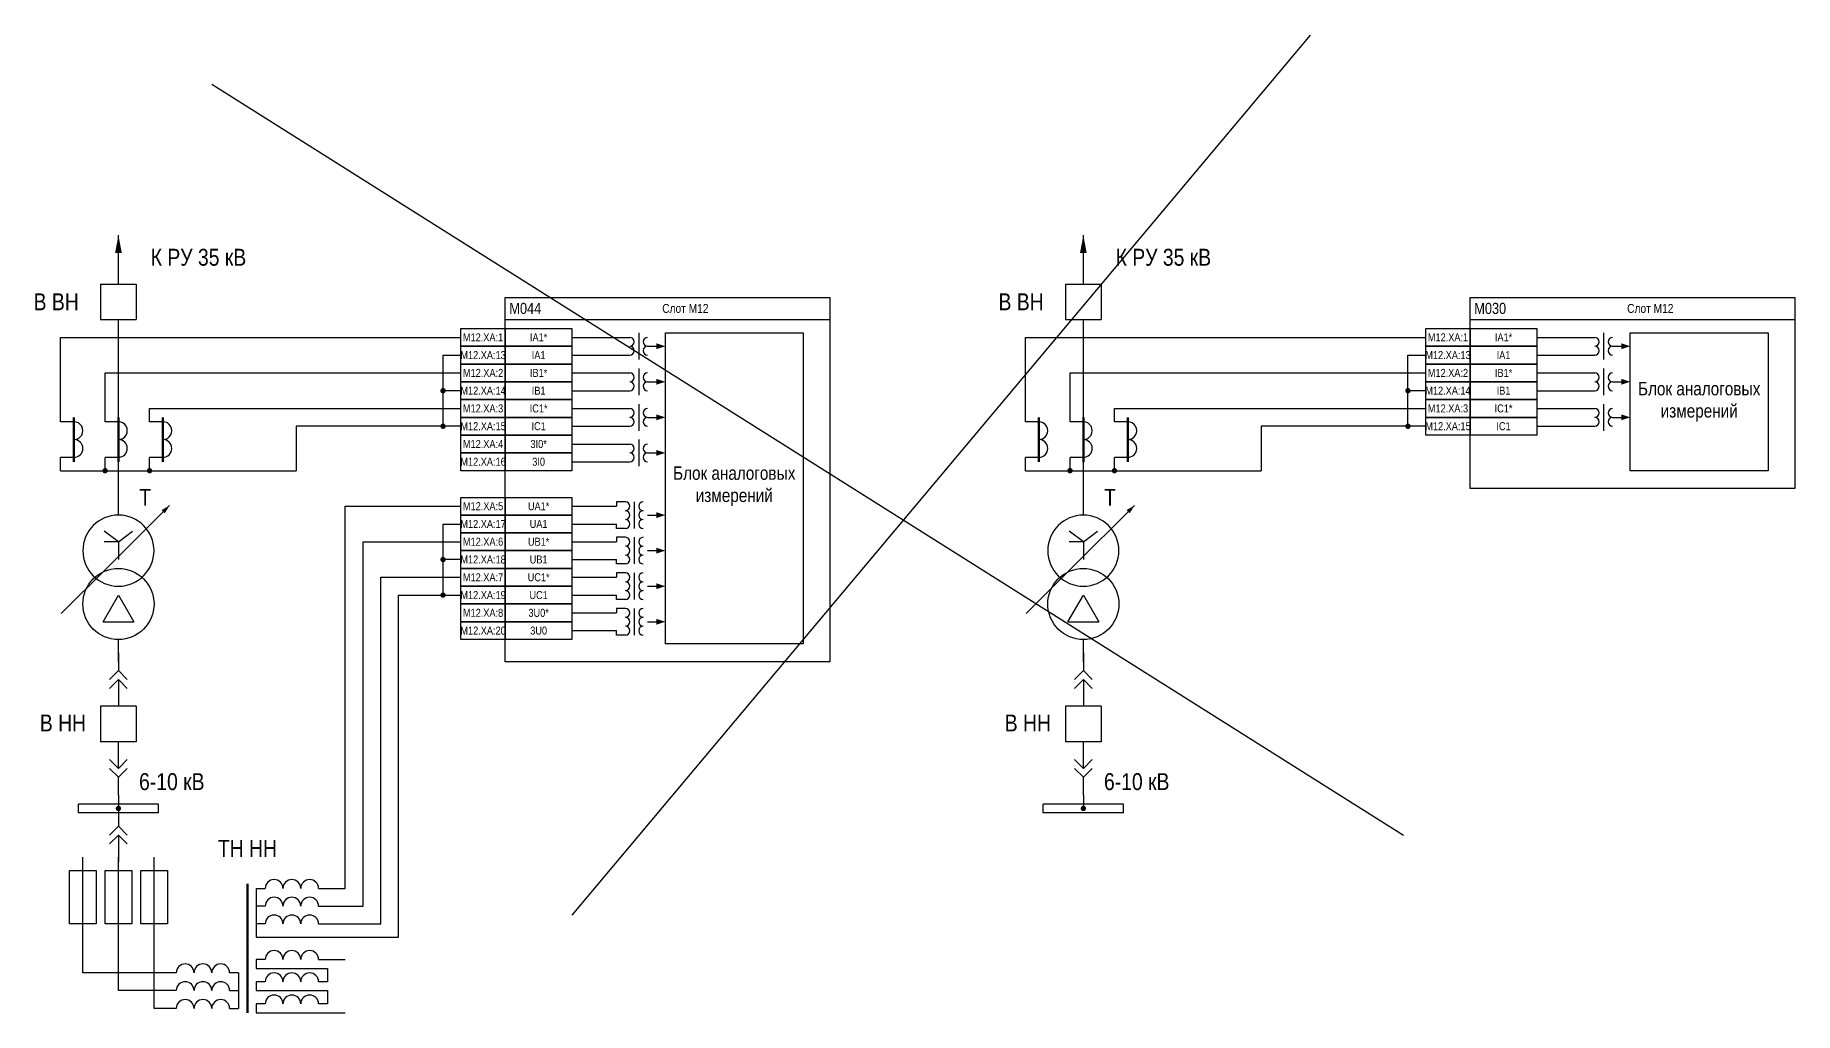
# Model space of a CAD drawing. Header units: millimetres. Extents: x 1491 to 6632, y -558 to 938.
# Drawn here: x 6236.3 to 6632, y 306 to 526 of the extents above; entities that cross this region are included whole.
import ezdxf
from ezdxf.enums import TextEntityAlignment as Align

# ---------------------------------------------------------------- set-up
doc = ezdxf.new("R2010")
doc.units = ezdxf.units.MM
for name, color, linetype, lineweight in [('_ОРЗ_0.3', 7, 'Continuous', 30), ('TEXT', 7, 'Continuous', 25), ('Толстая', 7, 'Continuous', 53), ('Тонкая', 7, 'Continuous', 13)]:
    doc.layers.add(name, color=color, linetype=linetype, lineweight=lineweight)
doc.layers.add('Основная', color=7, linetype='Continuous')
doc.styles.add('1.8_Gost_RD', font='ARIALN.TTF', dxfattribs={"height": 1.8})
doc.styles.add('2.5_Gost_RD', font='ARIALN.TTF', dxfattribs={"height": 2.5})
doc.styles.add('2.5_ISOCPEUR', font='isocpeur.ttf', dxfattribs={"width": 0.9, "height": 2.5})
doc.styles.add('Narrow', font='ARIALN.TTF')
doc.styles.add('Вывод', font='ARIALN.TTF', dxfattribs={"height": 2.5})
doc.styles.add('Компонент', font='ARIALN.TTF', dxfattribs={"height": 3.5})

# ---------------------------------------------------------------- blocks, each defined once
blk = doc.blocks.new('*U212')
at = {"layer": 'Основная', "ltscale": 0.25}
for p, q in [((2, 2), (0, 0)), ((0, 0), (2, -2))]:
    blk.add_line(p, q, dxfattribs=at)
blk = doc.blocks.new('*U203')
at = {"layer": 'Основная', "color": 0}
for p, q in [((0, 6), (0, 2)), ((0, 0), (0, -6))]:
    blk.add_line(p, q, dxfattribs=at)
at = {"ltscale": 0.25, "xscale": -1, "rotation": 90}
for p in [(0, 2), (0, 0)]:
    blk.add_blockref('*U212', p, dxfattribs=at)
at = {"layer": 'Основная'}
for tag, height, style, p in [('ОУ2', 3.5, 'Компонент', (-5, 6)), ('В2', 2.5, 'Вывод', (3, 6)), ('ОУ1', 3.5, 'Компонент', (-5, -6)), ('В1', 2.5, 'Вывод', (3, -6))]:
    blk.add_attdef(tag, text='', height=height, dxfattribs=dict(at, style=style)).set_placement(p, align=Align.MIDDLE_CENTER)
blk = doc.blocks.new('*U204')
at = {"layer": 'Основная'}
for p, q in [((0, 0), (-8, 0)), ((-8, -8), (-8, 0)), ((0, -8), (0, 0)), ((0, -8), (-8, -8))]:
    blk.add_line(p, q, dxfattribs=at)
at = {"layer": 'Основная', "style": '2.5_ISOCPEUR'}
blk.add_attdef('ОУ', text='', height=2.5, dxfattribs=at).set_placement((-15, -3), align=Align.MIDDLE_CENTER)
blk = doc.blocks.new('*U205')
at = {"layer": 'Основная', "color": 0}
for p, q in [((0, 0), (0, 6)), ((0, -6), (0, -2))]:
    blk.add_line(p, q, dxfattribs=at)
at = {"ltscale": 0.25, "rotation": 89.99999999999999}
for p in [(0, 0), (0, -2)]:
    blk.add_blockref('*U212', p, dxfattribs=at)
at = {"layer": 'Основная'}
for tag, height, style, p in [('ОУ1', 3.5, 'Компонент', (-5, 6)), ('В1', 2.5, 'Вывод', (3, 6)), ('ОУ2', 3.5, 'Компонент', (-5, -6)), ('В2', 2.5, 'Вывод', (3, -6))]:
    blk.add_attdef(tag, text='', height=height, dxfattribs=dict(at, style=style)).set_placement(p, align=Align.MIDDLE_CENTER)
blk = doc.blocks.new('*U198')
at = {"layer": 'Основная'}
for p, q in [((0, 0), (-8, 0)), ((-8, -8), (-8, 0)), ((0, -8), (0, 0)), ((0, -8), (-8, -8))]:
    blk.add_line(p, q, dxfattribs=at)
at = {"layer": 'Основная', "style": '2.5_ISOCPEUR'}
blk.add_attdef('ОУ', text='', height=2.5, dxfattribs=at).set_placement((-15, -3), align=Align.MIDDLE_CENTER)
blk = doc.blocks.new('*U199')
at = {"ltscale": 0.25}
for p, q in [((0, 4), (3, 4)), ((3, 7), (3, 4)), ((0, -4), (3, -4)), ((3, -4), (3, -7))]:
    blk.add_line(p, q, dxfattribs=at)
for centre, major_axis, start_param, end_param in [((0, 2), (0, -2), 3.141593, 6.283185), ((0, -2), (-2, 0), 4.712389, 7.853982)]:
    blk.add_ellipse(centre, major_axis=major_axis, ratio=1, start_param=start_param, end_param=end_param, dxfattribs=at)
at = {"layer": 'Основная', "color": 0, "lineweight": 50}
blk.add_line((0, -5), (0, 5), dxfattribs=at)
at = {"layer": 'Основная', "style": '2.5_ISOCPEUR'}
for tag, p in [('В1', (5, 6)), ('ОУ', (-6, 0)), ('В2', (5, -6))]:
    blk.add_attdef(tag, text='', height=2.5, dxfattribs=at).set_placement(p, align=Align.MIDDLE_CENTER)
blk = doc.blocks.new('*U200')
at = {"layer": 'Основная', "color": 0}
for p, q in [((0, 0), (18, 0)), ((0, -2), (0, 0)), ((18, -2), (18, 0)), ((0, -2), (18, -2))]:
    blk.add_line(p, q, dxfattribs=at)
at = {"layer": 'Основная', "style": '2.5_ISOCPEUR'}
blk.add_attdef('ОШ', text='', height=2.5, dxfattribs=at).set_placement((6, 4), align=Align.MIDDLE_CENTER)
blk = doc.blocks.new('*U201')
at = {"ltscale": 0.25}
for p, q in [((0, 4), (3, 4)), ((3, 7), (3, 4)), ((0, -4), (3, -4)), ((3, -4), (3, -7))]:
    blk.add_line(p, q, dxfattribs=at)
for centre, major_axis, start_param, end_param in [((0, 2), (0, -2), 3.141593, 6.283185), ((0, -2), (-2, 0), 4.712389, 7.853982)]:
    blk.add_ellipse(centre, major_axis=major_axis, ratio=1, start_param=start_param, end_param=end_param, dxfattribs=at)
at = {"layer": 'Основная', "color": 0, "lineweight": 50}
blk.add_line((0, -5), (0, 5), dxfattribs=at)
at = {"layer": 'Основная', "style": '2.5_ISOCPEUR'}
for tag, p in [('В1', (5, 6)), ('ОУ', (-6, 0)), ('В2', (5, -6))]:
    blk.add_attdef(tag, text='', height=2.5, dxfattribs=at).set_placement(p, align=Align.MIDDLE_CENTER)
blk = doc.blocks.new('*U202')
at = {"ltscale": 0.25}
for p, q in [((0, 4), (3, 4)), ((3, 7), (3, 4)), ((0, -4), (3, -4)), ((3, -4), (3, -7))]:
    blk.add_line(p, q, dxfattribs=at)
for centre, major_axis, start_param, end_param in [((0, 2), (0, -2), 3.141593, 6.283185), ((0, -2), (-2, 0), 4.712389, 7.853982)]:
    blk.add_ellipse(centre, major_axis=major_axis, ratio=1, start_param=start_param, end_param=end_param, dxfattribs=at)
at = {"layer": 'Основная', "color": 0, "lineweight": 50}
blk.add_line((0, -5), (0, 5), dxfattribs=at)
at = {"layer": 'Основная', "style": '2.5_ISOCPEUR'}
for tag, p in [('В1', (5, 6)), ('ОУ', (-6, 0)), ('В2', (5, -6))]:
    blk.add_attdef(tag, text='', height=2.5, dxfattribs=at).set_placement(p, align=Align.MIDDLE_CENTER)
blk = doc.blocks.new('*U113')
at = {"ltscale": 0.25}
blk.add_line((0, 0), (3, 0), dxfattribs=at)
blk.add_lwpolyline([(2, 0, 1.3, 0, 0), (4, 0, 0, 0, 0)], format="xyseb", dxfattribs=at)
blk = doc.blocks.new('*U206')
at = {"ltscale": 0.35}
for centre in [(-4, 0), (0, 0), (4, 0)]:
    blk.add_arc(centre, 2, 0, 180, dxfattribs=at)
for tag, height, style, p in [('ОУ', 3.5, 'Компонент', (0, 8)), ('В1', 2.5, 'Вывод', (-6, -2)), ('В2', 2.5, 'Вывод', (6, -2))]:
    blk.add_attdef(tag, text='', height=height, dxfattribs=dict(at, style=style)).set_placement(p, align=Align.MIDDLE_CENTER)
blk = doc.blocks.new('*U197')
at = {"layer": 'Основная', "color": 0}
for p, q in [((0, 0), (0, 6)), ((0, -6), (0, -2))]:
    blk.add_line(p, q, dxfattribs=at)
at = {"ltscale": 0.25, "rotation": 89.99999999999999}
for p in [(0, 0), (0, -2)]:
    blk.add_blockref('*U212', p, dxfattribs=at)
at = {"layer": 'Основная'}
for tag, height, style, p in [('ОУ1', 3.5, 'Компонент', (-5, 6)), ('В1', 2.5, 'Вывод', (3, 6)), ('ОУ2', 3.5, 'Компонент', (-5, -6)), ('В2', 2.5, 'Вывод', (3, -6))]:
    blk.add_attdef(tag, text='', height=height, dxfattribs=dict(at, style=style)).set_placement(p, align=Align.MIDDLE_CENTER)
blk = doc.blocks.new('*U195')
at = {"ltscale": 0.25}
for p, q in [((-3.46, -4), (0, 2)), ((0, 2), (3.46, -4)), ((-3.46, -4), (3.46, -4))]:
    blk.add_line(p, q, dxfattribs=at)
blk.add_circle((0, 0), 8, dxfattribs=at)
at = {"layer": 'Основная', "style": 'Компонент'}
blk.add_attdef('ОУ', text='', height=3.5, dxfattribs=at).set_placement((17, 0), align=Align.MIDDLE_CENTER)
blk = doc.blocks.new('*U196')
at = {"ltscale": 0.25}
for p, q in [((0, 0), (-20, 0)), ((14.44, 0), (0, 0))]:
    blk.add_line(p, q, dxfattribs=at)
blk.add_lwpolyline([(-18, 0, 1, 0, 0), (-20, 0, 0, 0, 0)], format="xyseb", dxfattribs=at)
at = {"layer": 'Основная', "style": '2.5_ISOCPEUR'}
blk.add_attdef('ОС', text='', height=2.5, dxfattribs=at).set_placement((3, 2), align=Align.MIDDLE_CENTER)
blk = doc.blocks.new('*U194')
at = {"ltscale": 0.25}
for q in [(-3.2, 4.4), (3.2, 4.4), (0, -2), (3.21, 2)]:
    blk.add_line((0, 2), q, dxfattribs=at)
blk.add_circle((0, 0), 8, dxfattribs=at)
at = {"layer": 'Основная', "style": 'Компонент'}
blk.add_attdef('ОУ', text='', height=3.5, dxfattribs=at).set_placement((-17, 0), align=Align.MIDDLE_CENTER)

msp = doc.modelspace()

# ---------------------------------------------------------------- linework, layer by layer
at = {"ltscale": 100}
for p, q in [((6523, 526), (6357, 328)), ((6276, 515), (6544, 346)), ((6242, 442), (6242, 458)), ((6242, 458), (6332, 458)), ((6357, 458), (6370, 458)), ((6372, 459), (6372, 453)), ((6459, 442), (6459, 458)), ((6459, 458), (6549, 458)), ((6574, 458), (6587, 458)), ((6589, 459), (6589, 453)), ((6328, 438), (6328, 454)), ((6328, 454), (6332, 454)), ((6357, 454), (6370, 454)), ((6545, 438), (6545, 454)), ((6545, 454), (6549, 454)), ((6574, 454), (6587, 454)), ((6252, 442), (6252, 450)), ((6252, 450), (6332, 450)), ((6357, 450), (6370, 450)), ((6372, 451), (6372, 445)), ((6469, 442), (6469, 450)), ((6469, 450), (6549, 450)), ((6574, 450), (6587, 450)), ((6589, 451), (6589, 445)), ((6332, 446), (6328, 446)), ((6357, 446), (6370, 446)), ((6549, 446), (6545, 446)), ((6574, 446), (6587, 446)), ((6357, 442), (6370, 442)), ((6372, 443), (6372, 437)), ((6574, 442), (6587, 442)), ((6589, 443), (6589, 437)), ((6332, 438), (6295, 438)), ((6295, 438), (6295, 428)), ((6357, 438), (6370, 438)), ((6549, 438), (6512, 438)), ((6512, 438), (6512, 428)), ((6574, 438), (6587, 438)), ((6357, 434), (6370, 434)), ((6372, 435), (6372, 429)), ((6242, 428), (6262, 428)), ((6262, 428), (6295, 428)), ((6357, 430), (6370, 430)), ((6459, 428), (6479, 428)), ((6479, 428), (6512, 428)), ((6357, 420), (6367, 420)), ((6369, 421), (6367, 421)), ((6367, 421), (6367, 420)), ((6371, 421), (6371, 415)), ((6328, 400), (6328, 416)), ((6328, 416), (6332, 416)), ((6357, 416), (6367, 416)), ((6367, 415), (6367, 416)), ((6357, 412), (6367, 412)), ((6369, 415), (6367, 415)), ((6369, 413), (6367, 413)), ((6367, 413), (6367, 412)), ((6371, 413), (6371, 407)), ((6332, 408), (6328, 408)), ((6357, 408), (6367, 408)), ((6367, 407), (6367, 408)), ((6357, 404), (6367, 404)), ((6369, 407), (6367, 407)), ((6369, 405), (6367, 405)), ((6367, 405), (6367, 404)), ((6371, 405), (6371, 399)), ((6357, 400), (6367, 400)), ((6367, 399), (6367, 400)), ((6357, 396), (6367, 396)), ((6369, 399), (6367, 399)), ((6369, 397), (6367, 397)), ((6367, 397), (6367, 396)), ((6371, 397), (6371, 391)), ((6357, 392), (6367, 392)), ((6367, 391), (6367, 392)), ((6255, 387), (6255, 390)), ((6369, 391), (6367, 391)), ((6472, 387), (6472, 390)), ((6286, 334), (6288, 334)), ((6288, 330), (6286, 330)), ((6288, 326), (6286, 326)), ((6288, 318), (6286, 318)), ((6286, 318), (6286, 316)), ((6300, 318), (6306, 318)), ((6282, 315), (6280, 315)), ((6282, 315), (6282, 307)), ((6286, 316), (6302, 316)), ((6287, 313), (6286, 313)), ((6286, 313), (6286, 311)), ((6288, 313), (6287, 313)), ((6302, 313), (6300, 313)), ((6302, 316), (6302, 313)), ((6280, 311), (6282, 311)), ((6286, 311), (6302, 311)), ((6302, 311), (6302, 308)), ((6280, 307), (6282, 307)), ((6288, 308), (6286, 308)), ((6286, 308), (6286, 306)), ((6302, 308), (6300, 308))]:
    msp.add_line(p, q, dxfattribs=at)
for p, q in [((6255, 470), (6255, 481)), ((6472, 470), (6472, 481)), ((6262, 442), (6332, 442)), ((6479, 442), (6549, 442))]:
    msp.add_line(p, q)
for points in [[(6255, 418), (6255, 462)], [(6472, 418), (6472, 462)], [(6255, 385), (6255, 387)], [(6472, 385), (6472, 387)], [(6255, 355), (6255, 352)], [(6472, 355), (6472, 352)], [(6247, 322), (6247, 341)], [(6255, 322), (6255, 341)], [(6263, 322), (6263, 341)]]:
    msp.add_lwpolyline(points)
for points in [[(6332, 460), (6342, 460), (6342, 456), (6332, 456)], [(6342, 460), (6357, 460), (6357, 456), (6342, 456)], [(6549, 460), (6559, 460), (6559, 456), (6549, 456)], [(6559, 460), (6574, 460), (6574, 456), (6559, 456)], [(6332, 456), (6342, 456), (6342, 452), (6332, 452)], [(6342, 456), (6357, 456), (6357, 452), (6342, 452)], [(6378, 459), (6409, 459), (6409, 389), (6378, 389)], [(6549, 456), (6559, 456), (6559, 452), (6549, 452)], [(6559, 456), (6574, 456), (6574, 452), (6559, 452)], [(6595, 459), (6626, 459), (6626, 428), (6595, 428)], [(6332, 452), (6342, 452), (6342, 448), (6332, 448)], [(6342, 452), (6357, 452), (6357, 448), (6342, 448)], [(6549, 452), (6559, 452), (6559, 448), (6549, 448)], [(6559, 452), (6574, 452), (6574, 448), (6559, 448)], [(6332, 448), (6342, 448), (6342, 444), (6332, 444)], [(6342, 448), (6357, 448), (6357, 444), (6342, 444)], [(6549, 448), (6559, 448), (6559, 444), (6549, 444)], [(6559, 448), (6574, 448), (6574, 444), (6559, 444)], [(6332, 444), (6342, 444), (6342, 440), (6332, 440)], [(6342, 444), (6357, 444), (6357, 440), (6342, 440)], [(6549, 444), (6559, 444), (6559, 440), (6549, 440)], [(6559, 444), (6574, 444), (6574, 440), (6559, 440)], [(6332, 440), (6342, 440), (6342, 436), (6332, 436)], [(6342, 440), (6357, 440), (6357, 436), (6342, 436)], [(6549, 440), (6559, 440), (6559, 436), (6549, 436)], [(6559, 440), (6574, 440), (6574, 436), (6559, 436)], [(6332, 436), (6342, 436), (6342, 432), (6332, 432)], [(6342, 436), (6357, 436), (6357, 432), (6342, 432)], [(6332, 432), (6342, 432), (6342, 428), (6332, 428)], [(6342, 432), (6357, 432), (6357, 428), (6342, 428)], [(6332, 422), (6342, 422), (6342, 418), (6332, 418)], [(6342, 422), (6357, 422), (6357, 418), (6342, 418)], [(6332, 418), (6342, 418), (6342, 414), (6332, 414)], [(6342, 418), (6357, 418), (6357, 414), (6342, 414)], [(6332, 414), (6342, 414), (6342, 410), (6332, 410)], [(6342, 414), (6357, 414), (6357, 410), (6342, 410)], [(6332, 410), (6342, 410), (6342, 406), (6332, 406)], [(6342, 410), (6357, 410), (6357, 406), (6342, 406)], [(6332, 406), (6342, 406), (6342, 402), (6332, 402)], [(6342, 406), (6357, 406), (6357, 402), (6342, 402)], [(6332, 402), (6342, 402), (6342, 398), (6332, 398)], [(6342, 402), (6357, 402), (6357, 398), (6342, 398)], [(6332, 398), (6342, 398), (6342, 394), (6332, 394)], [(6342, 398), (6357, 398), (6357, 394), (6342, 394)], [(6332, 394), (6342, 394), (6342, 390), (6332, 390)], [(6342, 394), (6357, 394), (6357, 390), (6342, 390)]]:
    msp.add_lwpolyline(points, close=True, dxfattribs=at)
for points in [[(6342, 462), (6415, 462)], [(6559, 462), (6632, 462)], [(6300, 334), (6306, 334), (6306, 420), (6332, 420)], [(6300, 330), (6310, 330), (6310, 412), (6332, 412)], [(6300, 326), (6314, 326), (6314, 404), (6332, 404)], [(6286, 334), (6286, 323), (6318, 323), (6318, 400), (6332, 400)], [(6268, 315), (6247, 315), (6247, 322)], [(6268, 311), (6255, 311), (6255, 324)], [(6268, 307), (6263, 307), (6263, 324)], [(6286, 306), (6306, 306)]]:
    msp.add_lwpolyline(points, dxfattribs=at)
at = {"ltscale": 0.25, "const_width": 0.6}
for points in [[(6327.7, 446, -1), (6328.3, 446, -1)], [(6327.7, 445.99, 1), (6328.3, 445.99, 1)], [(6544.7, 446, -1), (6545.3, 446, -1)], [(6544.7, 445.99, 1), (6545.3, 445.99, 1)], [(6327.7, 438, -1), (6328.3, 438, -1)], [(6327.7, 437.99, 1), (6328.3, 437.99, 1)], [(6544.7, 438, -1), (6545.3, 438, -1)], [(6544.7, 437.99, 1), (6545.3, 437.99, 1)], [(6251.7, 428, -1), (6252.3, 428, -1)], [(6251.7, 427.99, 1), (6252.3, 427.99, 1)], [(6261.7, 428, -1), (6262.3, 428, -1)], [(6261.7, 427.99, 1), (6262.3, 427.99, 1)], [(6468.7, 428, -1), (6469.3, 428, -1)], [(6468.7, 427.99, 1), (6469.3, 427.99, 1)], [(6478.7, 428, -1), (6479.3, 428, -1)], [(6478.7, 427.99, 1), (6479.3, 427.99, 1)], [(6327.7, 408, -1), (6328.3, 408, -1)], [(6327.7, 407.99, 1), (6328.3, 407.99, 1)], [(6327.7, 400, -1), (6328.3, 400, -1)], [(6327.7, 399.99, 1), (6328.3, 399.99, 1)], [(6254.7, 352, -1), (6255.3, 352, -1)], [(6254.7, 351.99, 1), (6255.3, 351.99, 1)], [(6471.7, 352, -1), (6472.3, 352, -1)], [(6471.7, 351.99, 1), (6472.3, 351.99, 1)]]:
    msp.add_lwpolyline(points, format="xyb", close=True, dxfattribs=at)
for points in [[(6244, 338), (6250, 338), (6250, 326), (6244, 326)], [(6252, 338), (6258, 338), (6258, 326), (6252, 326)], [(6260, 338), (6266, 338), (6266, 326), (6260, 326)]]:
    msp.add_lwpolyline(points, close=True)
at = {"ltscale": 100}
for centre, start, end in [((6370, 457), 270, 90), ((6370, 455), 270, 90), ((6374, 457), 90, 270), ((6374, 455), 90, 270), ((6587, 457), 270, 90), ((6587, 455), 270, 90), ((6591, 457), 90, 270), ((6591, 455), 90, 270), ((6370, 449), 270, 90), ((6370, 447), 270, 90), ((6374, 449), 90, 270), ((6374, 447), 90, 270), ((6587, 449), 270, 90), ((6587, 447), 270, 90), ((6591, 449), 90, 270), ((6591, 447), 90, 270), ((6370, 441), 270, 90), ((6370, 439), 270, 90), ((6374, 441), 90, 270), ((6374, 439), 90, 270), ((6587, 441), 270, 90), ((6587, 439), 270, 90), ((6591, 441), 90, 270), ((6591, 439), 90, 270), ((6370, 433), 270, 90), ((6370, 431), 270, 90), ((6374, 433), 90, 270), ((6374, 431), 90, 270), ((6369, 420), 270, 90), ((6373, 420), 90, 270), ((6369, 418), 270, 90), ((6369, 416), 270, 90), ((6373, 418), 90, 270), ((6373, 416), 90, 270), ((6369, 412), 270, 90), ((6373, 412), 90, 270), ((6369, 410), 270, 90), ((6369, 408), 270, 90), ((6373, 410), 90, 270), ((6373, 408), 90, 270), ((6369, 404), 270, 90), ((6373, 404), 90, 270), ((6369, 402), 270, 90), ((6369, 400), 270, 90), ((6373, 402), 90, 270), ((6373, 400), 90, 270), ((6369, 396), 270, 90), ((6373, 396), 90, 270), ((6369, 394), 270, 90), ((6369, 392), 270, 90), ((6373, 394), 90, 270), ((6373, 392), 90, 270)]:
    msp.add_arc(centre, 1, start, end, dxfattribs=at)
at = {"layer": '_ОРЗ_0.3', "ltscale": 100}
for points in [[(6342, 467), (6415, 467), (6415, 385), (6342, 385)], [(6559, 467), (6632, 467), (6632, 424), (6559, 424)]]:
    msp.add_lwpolyline(points, close=True, dxfattribs=at)
at = {"layer": 'Толстая', "ltscale": 100}
msp.add_line((6284, 335), (6284, 306), dxfattribs=at)
at = {"layer": 'Тонкая', "ltscale": 0.3}
for points in [[(6255, 481, 0, 1.5, 0), (6255, 477, 0, 0, 0)], [(6472, 481, 0, 1.5, 0), (6472, 477, 0, 0, 0)]]:
    msp.add_lwpolyline(points, format="xyseb", dxfattribs=at)

# ---------------------------------------------------------------- block references
at = {"ltscale": 0.35, "rotation": 180}
for p in [(6251, 462), (6468, 462)]:
    msp.add_blockref('*U198', p, dxfattribs=at)
at = {"ltscale": 0.35}
for name, p in [('*U113', (6374, 456)), ('*U113', (6591, 456)), ('*U113', (6374, 448)), ('*U113', (6591, 448)), ('*U113', (6374, 440)), ('*U113', (6591, 440)), ('*U113', (6374, 432)), ('*U113', (6374, 418)), ('*U113', (6374, 410)), ('*U195', (6255, 398)), ('*U195', (6472, 398)), ('*U113', (6374, 402)), ('*U113', (6374, 394)), ('*U206', (6294, 334)), ('*U206', (6294, 330)), ('*U206', (6294, 326)), ('*U206', (6274, 315)), ('*U206', (6294, 318)), ('*U206', (6274, 311)), ('*U206', (6294, 313)), ('*U206', (6274, 307)), ('*U206', (6294, 308))]:
    msp.add_blockref(name, p, dxfattribs=at)
at = {"ltscale": 0.25}
for name, p, rotation in [('*U201', (6245, 435), 180), ('*U199', (6255, 435), 180), ('*U202', (6265, 435), 180), ('*U201', (6462, 435), 180), ('*U199', (6472, 435), 180), ('*U202', (6482, 435), 180), ('*U196', (6252.36, 406.05), 224.9999999999999), ('*U196', (6469.36, 406.05), 224.9999999999999)]:
    msp.add_blockref(name, p, dxfattribs=dict(at, rotation=rotation))
at = {"ltscale": 0.35, "xscale": -1}
for p in [(6255, 410), (6472, 410)]:
    msp.add_blockref('*U194', p, dxfattribs=at)
at = {"ltscale": 0.25, "xscale": -1, "rotation": 180}
for name, p in [('*U205', (6255, 381)), ('*U205', (6472, 381)), ('*U204', (6259, 367)), ('*U204', (6476, 367)), ('*U203', (6255, 361)), ('*U203', (6472, 361)), ('*U197', (6255, 346))]:
    msp.add_blockref(name, p, dxfattribs=at)
at = {"ltscale": 0.25, "xscale": -1}
for p in [(6264, 352.99), (6481, 352.99)]:
    msp.add_blockref('*U200', p, dxfattribs=at)

# ---------------------------------------------------------------- texts
at = {"char_height": 3.8, "width": 53.3807, "attachment_point": 5, "style": 'Narrow'}
for s, insert in [('\\pxi-3,l3,t3;К РУ 35 кВ', (6273, 476)), ('\\pxi-3,l3,t3;К РУ 35 кВ', (6490, 476)), ('\\pxi-3,l3,t3;В ВН', (6241, 466)), ('\\pxi-3,l3,t3;В ВН', (6458, 466)), ('\\pxi-3,l3,t3;Т', (6261, 422)), ('\\pxi-3,l3,t3;Т', (6478, 422)), ('\\pxi-3,l3,t3;В НН', (6242.52, 371.22)), ('\\pxi-3,l3,t3;В НН', (6459.52, 371.22)), ('\\pxi-3,l3,t3;6-10 кВ', (6267, 358)), ('\\pxi-3,l3,t3;6-10 кВ', (6484, 358)), ('\\pxi-3,l3,t3;ТН НН', (6284, 343))]:
    msp.add_mtext(s, dxfattribs=dict(at, insert=insert))
at = {"ltscale": 100, "attachment_point": 5}
for s, insert, char_height, width, style in [('М044', (6346.5, 464.5), 2.5, 11, '2.5_Gost_RD'), ('Слот М12', (6382.5, 464.5), 2, 81, '1.8_Gost_RD'), ('М030', (6563.5, 464.5), 2.5, 11, '2.5_Gost_RD'), ('Слот М12', (6599.5, 464.5), 2, 81, '1.8_Gost_RD'), ('M12.XA:1', (6337, 458), 1.8, 10, '1.8_Gost_RD'), ('IA1*', (6349.5, 458), 1.8, 15, '1.8_Gost_RD'), ('M12.XA:1', (6554, 458), 1.8, 10, '1.8_Gost_RD'), ('IA1*', (6566.5, 458), 1.8, 15, '1.8_Gost_RD'), ('M12.XA:13', (6337, 454), 1.8, 10, '1.8_Gost_RD'), ('IA1', (6349.5, 454), 1.8, 15, '1.8_Gost_RD'), ('M12.XA:13', (6554, 454), 1.8, 10, '1.8_Gost_RD'), ('IA1', (6566.5, 454), 1.8, 15, '1.8_Gost_RD'), ('M12.XA:2', (6337, 450), 1.8, 10, '1.8_Gost_RD'), ('IВ1*', (6349.5, 450), 1.8, 15, '1.8_Gost_RD'), ('M12.XA:2', (6554, 450), 1.8, 10, '1.8_Gost_RD'), ('IВ1*', (6566.5, 450), 1.8, 15, '1.8_Gost_RD'), ('M12.XA:14', (6337, 446), 1.8, 10, '1.8_Gost_RD'), ('IВ1', (6349.5, 446), 1.8, 15, '1.8_Gost_RD'), ('M12.XA:14', (6554, 446), 1.8, 10, '1.8_Gost_RD'), ('IВ1', (6566.5, 446), 1.8, 15, '1.8_Gost_RD'), ('M12.XA:3', (6337, 442), 1.8, 10, '1.8_Gost_RD'), ('IС1*', (6349.5, 442), 1.8, 15, '1.8_Gost_RD'), ('M12.XA:3', (6554, 442), 1.8, 10, '1.8_Gost_RD'), ('IС1*', (6566.5, 442), 1.8, 15, '1.8_Gost_RD'), ('M12.XA:15', (6337, 438), 1.8, 10, '1.8_Gost_RD'), ('IC1', (6349.5, 438), 1.8, 15, '1.8_Gost_RD'), ('M12.XA:15', (6554, 438), 1.8, 10, '1.8_Gost_RD'), ('IC1', (6566.5, 438), 1.8, 15, '1.8_Gost_RD'), ('M12.XA:4', (6337, 434), 1.8, 10, '1.8_Gost_RD'), ('3I0*', (6349.5, 434), 1.8, 15, '1.8_Gost_RD'), ('M12.XA:16', (6337, 430), 1.8, 10, '1.8_Gost_RD'), ('3I0', (6349.5, 430), 1.8, 15, '1.8_Gost_RD'), ('M12.XA:5', (6337, 420), 1.8, 10, '1.8_Gost_RD'), ('UA1*', (6349.5, 420), 1.8, 15, '1.8_Gost_RD'), ('M12.XA:17', (6337, 416), 1.8, 10, '1.8_Gost_RD'), ('UA1', (6349.5, 416), 1.8, 15, '1.8_Gost_RD'), ('M12.XA:6', (6337, 412), 1.8, 10, '1.8_Gost_RD'), ('UB1*', (6349.5, 412), 1.8, 15, '1.8_Gost_RD'), ('M12.XA:18', (6337, 408), 1.8, 10, '1.8_Gost_RD'), ('UB1', (6349.5, 408), 1.8, 15, '1.8_Gost_RD'), ('M12.XA:7', (6337, 404), 1.8, 10, '1.8_Gost_RD'), ('UC1*', (6349.5, 404), 1.8, 15, '1.8_Gost_RD'), ('M12.XA:19', (6337, 400), 1.8, 10, '1.8_Gost_RD'), ('UC1', (6349.5, 400), 1.8, 15, '1.8_Gost_RD'), ('M12.XA:8', (6337, 396), 1.8, 10, '1.8_Gost_RD'), ('3U0*', (6349.5, 396), 1.8, 15, '1.8_Gost_RD'), ('M12.XA:20', (6337, 392), 1.8, 10, '1.8_Gost_RD'), ('3U0', (6349.5, 392), 1.8, 15, '1.8_Gost_RD')]:
    msp.add_mtext(s, dxfattribs=dict(at, insert=insert, char_height=char_height, width=width, style=style))
at = {"layer": 'TEXT', "ltscale": 100, "char_height": 3, "width": 31, "attachment_point": 5, "style": '2.5_Gost_RD'}
for insert in [(6610.5, 443.5), (6393.5, 424.5)]:
    msp.add_mtext('Блок аналоговых измерений', dxfattribs=dict(at, insert=insert))

doc.saveas('drawing.dxf')
